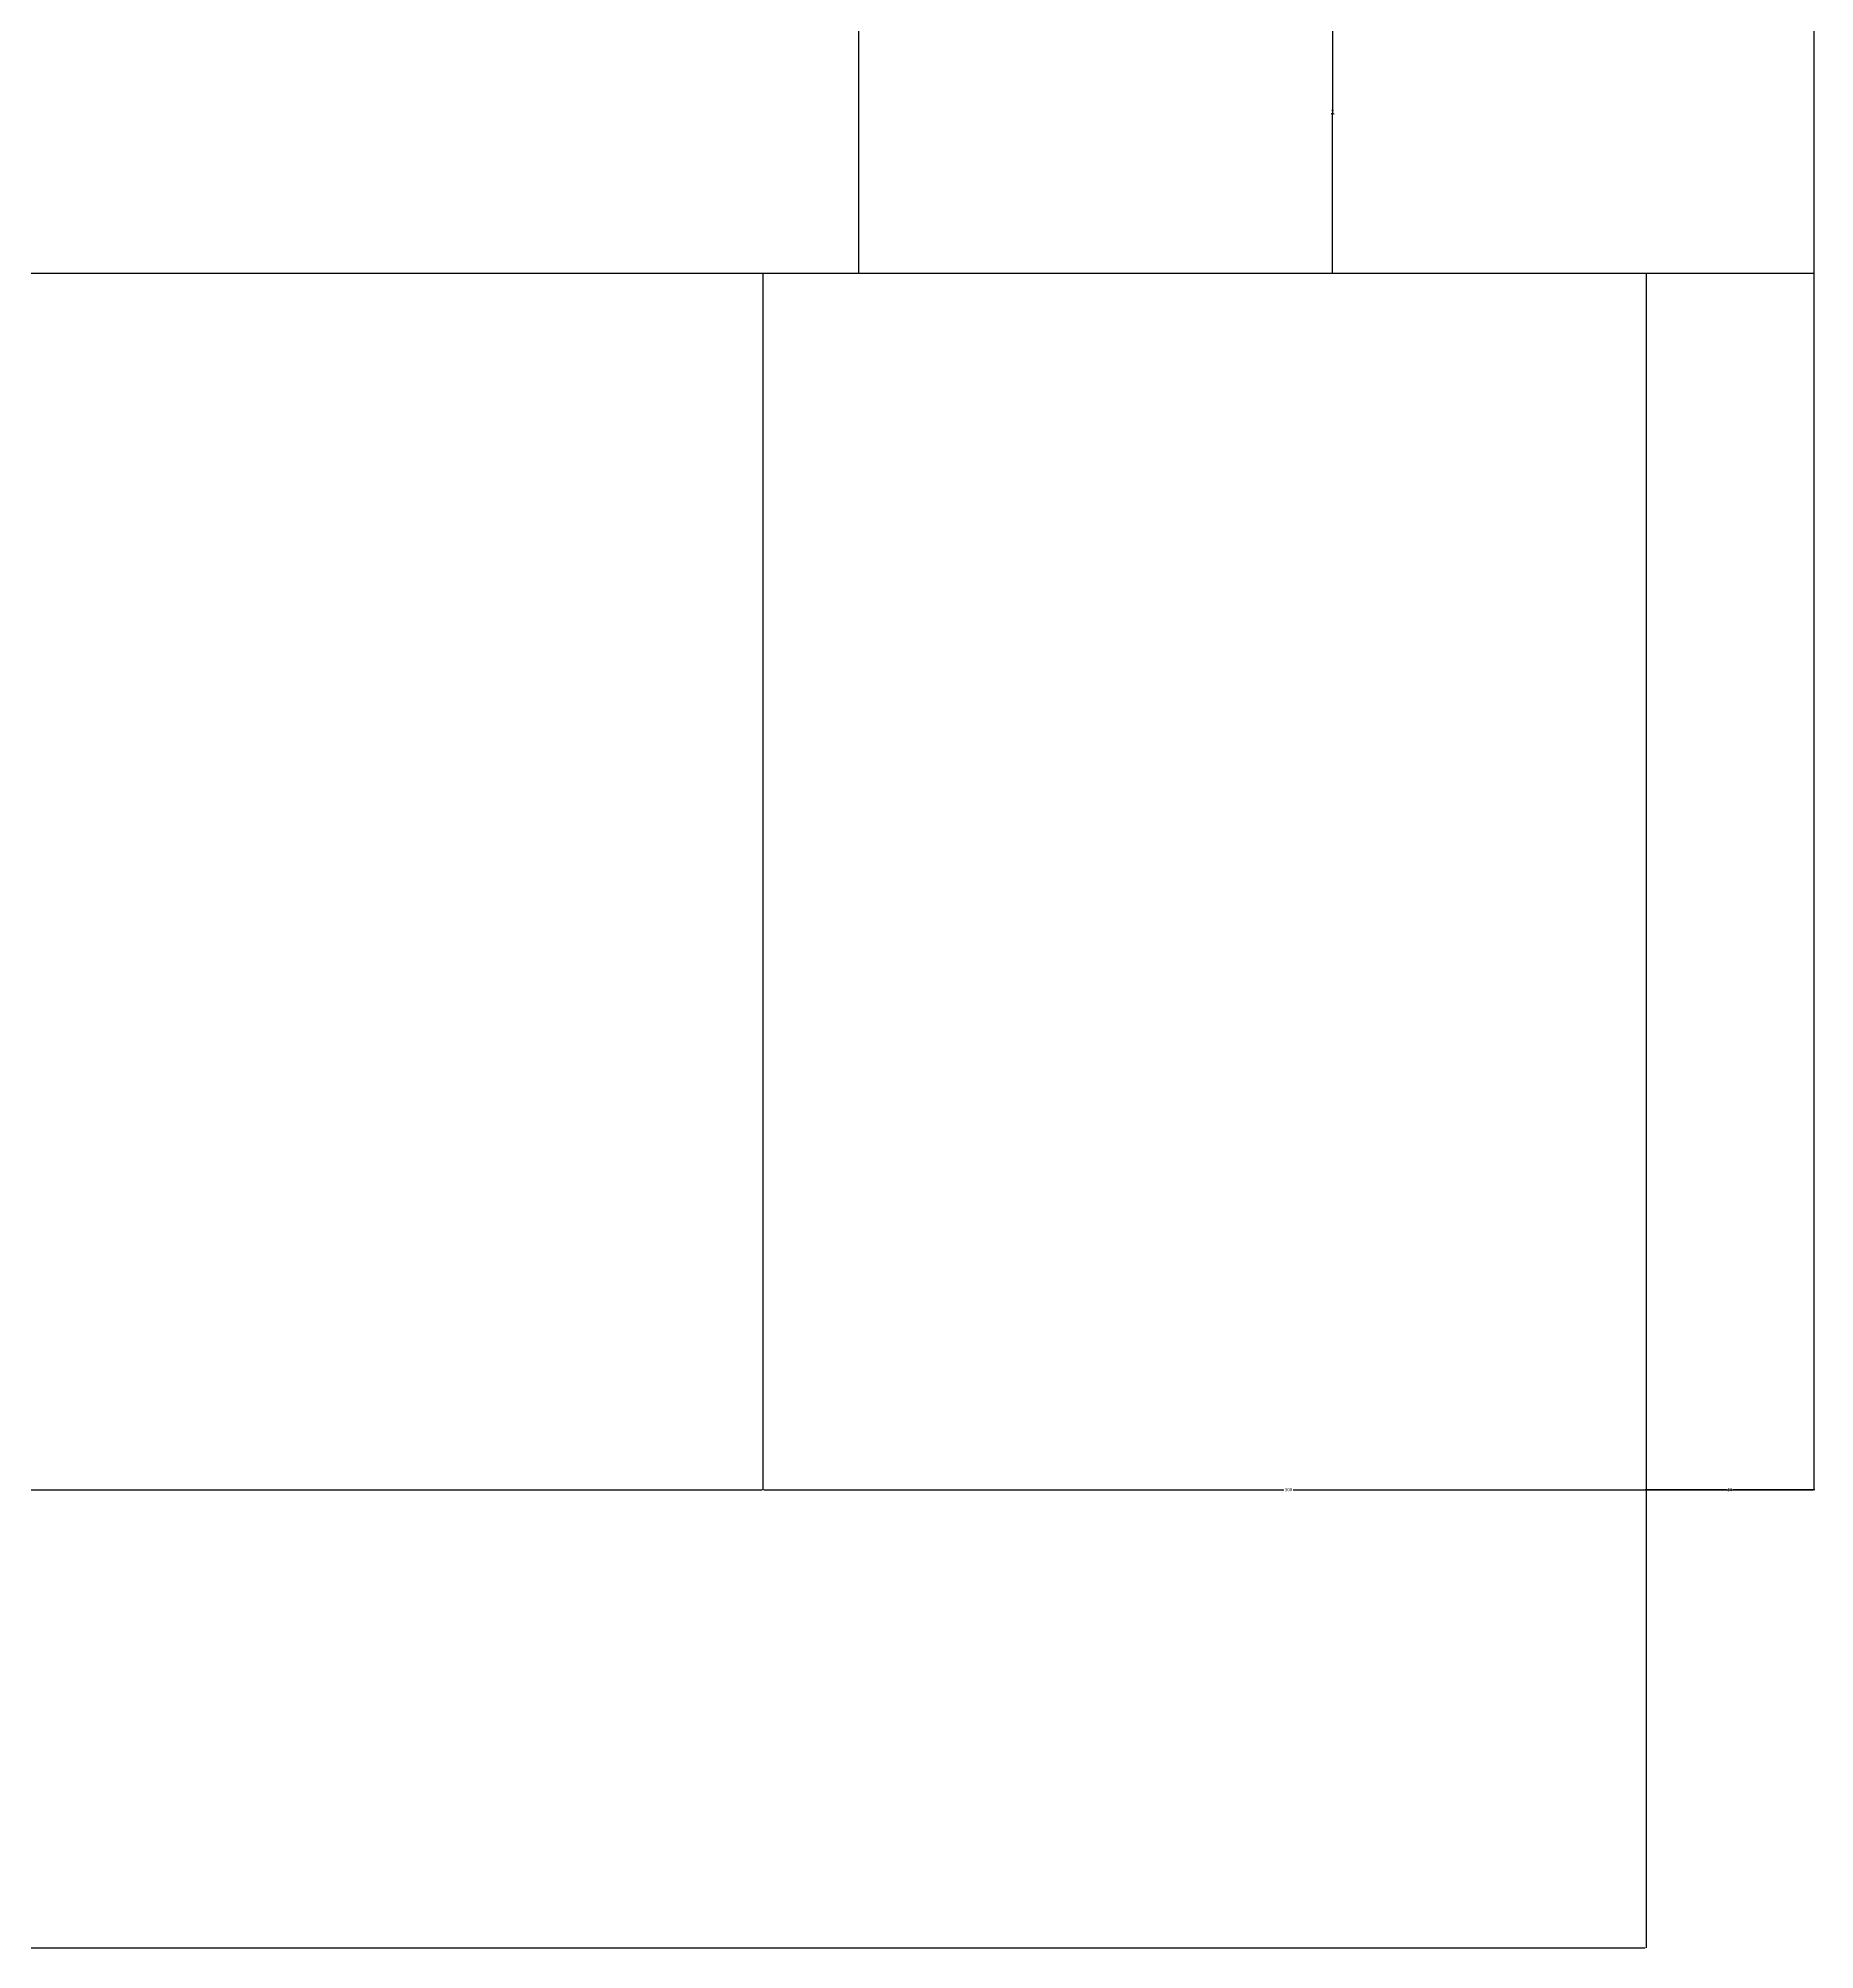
# Model space of a CAD drawing. Header units: metres. Extents: x -3162 to 6352, y -3306 to 1625.
# Drawn here: x 579 to 1136, y -2428 to -1828 of the extents above; entities that cross this region are included whole.
import ezdxf

# ---------------------------------------------------------------- set-up
doc = ezdxf.new("R2010")
doc.units = ezdxf.units.M
doc.layers.add('E_WALL', color=255, linetype='Continuous')
doc.layers.add('PUB_DIM', color=3, linetype='Continuous')
doc.dimstyles.get("Standard").update_dxf_attribs({"dimtxt": 2.5, "dimasz": 2.5, "dimexe": 1.25, "dimexo": 0.625, "dimtad": 1, "dimcen": 2.5, "dimazin": 3, "dimtfac": 1, "dimtmove": 0, "dimatfit": 3})

# ---------------------------------------------------------------- blocks, each defined once
blk = doc.blocks.new('*D1')
for p, q in [((985.1, -1801.53), (985.1, -1851.53)), ((984.85, -1851.53), (984.6, -1851.53)), ((985.1, -1901.53), (985.1, -1851.53)), ((985.1, -1851.53), (985.1, -1851.53)), ((985.35, -1851.53), (985.6, -1851.53))]:
    blk.add_line(p, q)
at = {"layer": 'Defpoints'}
for p in [(985.1, -1801.53), (985.1, -1851.53), (985.1, -1901.53)]:
    blk.add_point(p, dxfattribs=at)
at = {"layer": 'PUB_DIM', "insert": (985.1, -1850.405), "char_height": 1, "attachment_point": 5}
blk.add_mtext('0', dxfattribs=at)
blk = doc.blocks.new('*D11')
for p, q in [((-638.76, -1901.53), (-638.76, -2283.68)), ((806.24, -1901.53), (806.24, -2283.68)), ((-638.51, -2283.68), (81.74, -2283.68)), ((85.74, -2283.68), (805.99, -2283.68))]:
    blk.add_line(p, q)
at = {"layer": 'Defpoints'}
for p in [(-638.76, -1901.53), (806.24, -1901.53), (-638.76, -2283.68)]:
    blk.add_point(p, dxfattribs=at)
at = {"layer": 'PUB_DIM', "insert": (83.74, -2283.68), "char_height": 1, "attachment_point": 5}
blk.add_mtext('1400', dxfattribs=at)
blk = doc.blocks.new('*D12')
for p, q in [((806.24, -1901.53), (806.24, -2283.68)), ((1136.24, -1901.53), (1136.24, -2283.68)), ((806.49, -2283.68), (969.74, -2283.68)), ((972.74, -2283.68), (1135.99, -2283.68))]:
    blk.add_line(p, q)
at = {"layer": 'Defpoints'}
for p in [(806.24, -1901.53), (1136.24, -1901.53), (806.24, -2283.68)]:
    blk.add_point(p, dxfattribs=at)
at = {"layer": 'PUB_DIM', "insert": (971.24, -2283.68), "char_height": 1, "attachment_point": 5}
blk.add_mtext('300', dxfattribs=at)
blk = doc.blocks.new('*D13')
for p, q in [((1083.52, -1901.53), (1083.52, -2283.68)), ((1136.24, -1901.53), (1136.24, -2283.68)), ((1108.88, -2283.68), (1083.27, -2283.68)), ((1136.49, -2283.68), (1110.88, -2283.68))]:
    blk.add_line(p, q)
at = {"layer": 'Defpoints'}
for p in [(1083.52, -1901.53), (1136.24, -1901.53), (1136.24, -2283.68)]:
    blk.add_point(p, dxfattribs=at)
at = {"layer": 'PUB_DIM', "insert": (1109.88, -2283.68), "char_height": 1, "attachment_point": 5}
blk.add_mtext('50', dxfattribs=at)
blk = doc.blocks.new('*D15')
for p, q in [((-916.48, -1961.53), (-916.48, -2427.55)), ((1083.52, -1961.53), (1083.52, -2427.55)), ((-916.23, -2427.55), (81.52, -2427.55)), ((85.52, -2427.55), (1083.27, -2427.55))]:
    blk.add_line(p, q)
at = {"layer": 'Defpoints'}
for p in [(-916.48, -1961.53), (1083.52, -1961.53), (-916.48, -2427.55)]:
    blk.add_point(p, dxfattribs=at)
at = {"layer": 'PUB_DIM', "insert": (83.52, -2427.55), "char_height": 1, "attachment_point": 5}
blk.add_mtext('2000', dxfattribs=at)

msp = doc.modelspace()

# ---------------------------------------------------------------- linework, layer by layer
at = {"layer": 'E_WALL'}
for p, q in [((836.24, -1801.53), (836.24, -1901.53)), ((1136.24, -1801.53), (1136.24, -1901.53)), ((-963.76, -1901.53), (1136.24, -1901.53))]:
    msp.add_line(p, q, dxfattribs=at)

# ---------------------------------------------------------------- dimensions: what is measured, and where the dimension line sits
at = {"layer": 'PUB_DIM'}
for base, p1, p2, picture, middle in [((985.1, -1851.53), (985.1, -1901.53), (985.1, -1801.53), '*D1', (985.1, -1850.405)), ((-916.48, -2427.55), (-916.48, -1961.53), (1083.52, -1961.53), '*D15', (83.52, -2427.55))]:
    dim = msp.add_linear_dim(base=base, p1=p1, p2=p2, dimstyle='Standard', dxfattribs=at)
    dim.commit()
    dim.dimension.update_dxf_attribs({"geometry": picture, "text_midpoint": middle})
for base, p1, p2, text, picture, middle in [((-638.76, -2283.68), (-638.76, -1901.53), (806.24, -1901.53), '1400', '*D11', (83.74, -2283.68)), ((806.24, -2283.68), (806.24, -1901.53), (1136.24, -1901.53), '300', '*D12', (971.24, -2283.68)), ((1136.24, -2283.68), (1136.24, -1901.53), (1083.52, -1901.53), '50', '*D13', (1109.88, -2283.68))]:
    dim = msp.add_linear_dim(base=base, p1=p1, p2=p2, text=text, dimstyle='Standard', dxfattribs=at)
    dim.commit()
    dim.dimension.update_dxf_attribs({"geometry": picture, "text_midpoint": middle})

doc.saveas('drawing.dxf')
